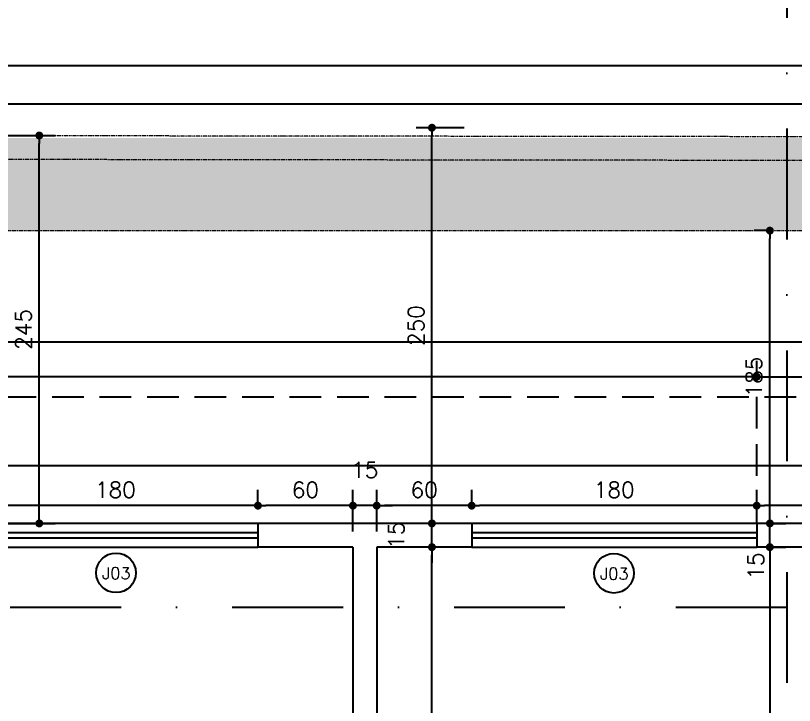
# Model space of a CAD drawing. Header units: inches. Extents: x 580771 to 672494, y 7715997 to 7829530.
# Drawn here: x 655114.1 to 655606, y 7728718.6 to 7729154.5 of the extents above; entities that cross this region are included whole.
import ezdxf

# ---------------------------------------------------------------- set-up
doc = ezdxf.new("R2010")
doc.units = ezdxf.units.IN
doc.header["$MEASUREMENT"] = 0
doc.header["$PDMODE"] = 2
doc.linetypes.add('DASHDOTX2', pattern=[2, 1, -0.5, 0, -0.5])
doc.linetypes.add('DASHED2', pattern=[0.375, 0.25, -0.125])
for name, color, linetype in [('04', 4, 'Continuous'), ('1-ARQ-2', 2, 'Continuous'), ('1-ARQ-A', 1, 'Continuous'), ('Layer1', 1, 'Continuous'), ('NIVEL', 2, 'Continuous'), ('parede', 6, 'Continuous'), ('SIMBOLOS', 2, 'Continuous'), ('VEGETAÇÃO1', 96, 'Continuous')]:
    doc.layers.add(name, color=color, linetype=linetype)
doc.layers.add('MURO', color=3, linetype='Continuous', lineweight=0)
doc.styles.add('R80E50', font='romans.shx', dxfattribs={"height": 10})
doc.styles.add('ROMANS', font='romans', dxfattribs={"height": 0.2})
doc.dimstyles.new('ARQ50', dxfattribs={"dimscale": 50, "dimtxt": 10, "dimasz": 0.1, "dimexe": 0.2, "dimexo": 0.2, "dimgap": 0.1, "dimtad": 1, "dimdec": 0, "dimzin": 12, "dimdsep": 46, "dimtxsty": 'R80E50', "dimblk1": 'DOT', "dimblk2": 'DOT', "dimsah": 1, "dimcen": 0.4, "dimclrd": 15, "dimclre": 15, "dimclrt": 3, "dimadec": 0, "dimazin": 0, "dimtfac": 1, "dimtdec": 0, "dimtmove": 2, "dimatfit": 3, "dimldrblk": 'DOT', "dimfxl": 0.2, "dimtolj": 1, "dimtzin": 12, "dimarcsym": 0})

# ---------------------------------------------------------------- blocks, each defined once
blk = doc.blocks.new('_DOT')
at = {"color": 0, "linetype": 'ByBlock'}
blk.add_line((-0.5, 0), (-1, 0), dxfattribs=at)
at = {"color": 0, "linetype": 'ByBlock', "const_width": 0.5}
blk.add_lwpolyline([(-0.25, 0, 1), (0.25, 0, 1)], format="xyb", close=True, dxfattribs=at)
blk = doc.blocks.new('*D182')
at = {"layer": 'Defpoints', "color": 0, "transparency": 16777216}
for p in [(656219.71, 7729098.73), (653247.19, 7729083.61), (656219.71, 7729077.19)]:
    blk.add_point(p, dxfattribs=at)
at = {"layer": 'NIVEL', "color": 15, "lineweight": -2, "transparency": 16777216}
for p, q in [((653247.19, 7729093.61), (653247.19, 7729108.73)), ((656219.71, 7729087.19), (656219.71, 7729108.73)), ((653252.19, 7729098.73), (656214.71, 7729098.73))]:
    blk.add_line(p, q, dxfattribs=at)
at = {"layer": 'NIVEL', "color": 15, "lineweight": -2, "transparency": 16777216, "xscale": 5, "yscale": 5, "zscale": 5, "rotation": 180}
blk.add_blockref('_DOT', (653247.19, 7729098.73), dxfattribs=at)
at = {"layer": 'NIVEL', "color": 15, "lineweight": -2, "transparency": 16777216, "xscale": 5, "yscale": 5, "zscale": 5}
blk.add_blockref('_DOT', (656219.71, 7729098.73), dxfattribs=at)
at = {"layer": 'NIVEL', "color": 3, "transparency": 16777216, "insert": (654733.45, 7729108.73), "char_height": 10, "attachment_point": 5, "style": 'R80E50'}
blk.add_mtext('\\A1;2973', dxfattribs=at)
blk = doc.blocks.new('*D183')
at = {"layer": 'Defpoints', "color": 0, "transparency": 16777216}
for p in [(656219.71, 7729122.97), (652146.03, 7729082.04), (656219.71, 7729077.19)]:
    blk.add_point(p, dxfattribs=at)
at = {"layer": 'NIVEL', "color": 15, "lineweight": -2, "transparency": 16777216}
for p, q in [((652146.03, 7729092.04), (652146.03, 7729132.97)), ((656219.71, 7729087.19), (656219.71, 7729132.97)), ((652151.03, 7729122.97), (656214.71, 7729122.97))]:
    blk.add_line(p, q, dxfattribs=at)
at = {"layer": 'NIVEL', "color": 15, "lineweight": -2, "transparency": 16777216, "xscale": 5, "yscale": 5, "zscale": 5, "rotation": 180}
blk.add_blockref('_DOT', (652146.03, 7729122.97), dxfattribs=at)
at = {"layer": 'NIVEL', "color": 15, "lineweight": -2, "transparency": 16777216, "xscale": 5, "yscale": 5, "zscale": 5}
blk.add_blockref('_DOT', (656219.71, 7729122.97), dxfattribs=at)
at = {"layer": 'NIVEL', "color": 3, "transparency": 16777216, "insert": (654182.87, 7729132.97), "char_height": 10, "attachment_point": 5, "style": 'R80E50'}
blk.add_mtext('\\A1;4074', dxfattribs=at)
blk = doc.blocks.new('*D203')
at = {"layer": 'Defpoints', "color": 0, "transparency": 16777216}
for p in [(654057.19, 7728948.16), (654057.19, 7728913.61), (655787.19, 7728913.61)]:
    blk.add_point(p, dxfattribs=at)
at = {"layer": 'NIVEL', "color": 15, "lineweight": -2, "transparency": 16777216}
for p, q in [((654057.19, 7728923.61), (654057.19, 7728958.16)), ((655787.19, 7728923.61), (655787.19, 7728958.16)), ((655782.19, 7728948.16), (654062.19, 7728948.16))]:
    blk.add_line(p, q, dxfattribs=at)
at = {"layer": 'NIVEL', "color": 15, "lineweight": -2, "transparency": 16777216, "xscale": 5, "yscale": 5, "zscale": 5, "rotation": 180}
blk.add_blockref('_DOT', (654057.19, 7728948.16), dxfattribs=at)
at = {"layer": 'NIVEL', "color": 15, "lineweight": -2, "transparency": 16777216, "xscale": 5, "yscale": 5, "zscale": 5}
blk.add_blockref('_DOT', (655787.19, 7728948.16), dxfattribs=at)
at = {"layer": 'NIVEL', "color": 3, "transparency": 16777216, "insert": (654922.19, 7728958.16), "char_height": 10, "attachment_point": 5, "style": 'R80E50'}
blk.add_mtext('\\A1;1730', dxfattribs=at)
blk = doc.blocks.new('*D208')
at = {"layer": 'Defpoints', "color": 0, "transparency": 16777216}
for p in [(655707.19, 7728926.26), (655582.19, 7728913.61), (655707.19, 7728913.61)]:
    blk.add_point(p, dxfattribs=at)
at = {"layer": 'NIVEL', "color": 15, "lineweight": -2, "transparency": 16777216}
for p, q in [((655582.19, 7728923.61), (655582.19, 7728936.26)), ((655707.19, 7728923.61), (655707.19, 7728936.26)), ((655587.19, 7728926.26), (655702.19, 7728926.26))]:
    blk.add_line(p, q, dxfattribs=at)
at = {"layer": 'NIVEL', "color": 15, "lineweight": -2, "transparency": 16777216, "xscale": 5, "yscale": 5, "zscale": 5, "rotation": 180}
blk.add_blockref('_DOT', (655582.19, 7728926.26), dxfattribs=at)
at = {"layer": 'NIVEL', "color": 15, "lineweight": -2, "transparency": 16777216, "xscale": 5, "yscale": 5, "zscale": 5}
blk.add_blockref('_DOT', (655707.19, 7728926.26), dxfattribs=at)
at = {"layer": 'NIVEL', "color": 3, "transparency": 16777216, "insert": (655644.69, 7728936.26), "char_height": 10, "attachment_point": 5, "style": 'R80E50'}
blk.add_mtext('\\A1;125', dxfattribs=at)
blk = doc.blocks.new('*D195')
at = {"layer": 'Defpoints', "color": 0, "transparency": 16777216}
for p in [(654392.19, 7728926.26), (654392.19, 7728913.61), (655582.19, 7728913.61)]:
    blk.add_point(p, dxfattribs=at)
at = {"layer": 'NIVEL', "color": 15, "lineweight": -2, "transparency": 16777216}
for p, q in [((654392.19, 7728923.61), (654392.19, 7728936.26)), ((655582.19, 7728923.61), (655582.19, 7728936.26)), ((655577.19, 7728926.26), (654397.19, 7728926.26))]:
    blk.add_line(p, q, dxfattribs=at)
at = {"layer": 'NIVEL', "color": 15, "lineweight": -2, "transparency": 16777216, "xscale": 5, "yscale": 5, "zscale": 5, "rotation": 180}
blk.add_blockref('_DOT', (654392.19, 7728926.26), dxfattribs=at)
at = {"layer": 'NIVEL', "color": 15, "lineweight": -2, "transparency": 16777216, "xscale": 5, "yscale": 5, "zscale": 5}
blk.add_blockref('_DOT', (655582.19, 7728926.26), dxfattribs=at)
at = {"layer": 'NIVEL', "color": 3, "transparency": 16777216, "insert": (654987.19, 7728936.26), "char_height": 10, "attachment_point": 5, "style": 'R80E50'}
blk.add_mtext('\\A1;1190', dxfattribs=at)
blk = doc.blocks.new('*D228')
at = {"layer": 'Defpoints', "color": 0, "transparency": 16777216}
for p in [(655402.19, 7728844.83), (655402.19, 7728833.61), (655582.19, 7728833.61)]:
    blk.add_point(p, dxfattribs=at)
at = {"layer": 'NIVEL', "color": 15, "lineweight": -2, "transparency": 16777216}
for p, q in [((655402.19, 7728843.61), (655402.19, 7728854.83)), ((655582.19, 7728843.61), (655582.19, 7728854.83)), ((655577.19, 7728844.83), (655407.19, 7728844.83))]:
    blk.add_line(p, q, dxfattribs=at)
at = {"layer": 'NIVEL', "color": 15, "lineweight": -2, "transparency": 16777216, "xscale": 5, "yscale": 5, "zscale": 5, "rotation": 180}
blk.add_blockref('_DOT', (655402.19, 7728844.83), dxfattribs=at)
at = {"layer": 'NIVEL', "color": 15, "lineweight": -2, "transparency": 16777216, "xscale": 5, "yscale": 5, "zscale": 5}
blk.add_blockref('_DOT', (655582.19, 7728844.83), dxfattribs=at)
at = {"layer": 'NIVEL', "color": 3, "transparency": 16777216, "insert": (655492.19, 7728854.83), "char_height": 10, "attachment_point": 5, "style": 'R80E50'}
blk.add_mtext('\\A1;180', dxfattribs=at)
blk = doc.blocks.new('*D166')
at = {"layer": 'Defpoints', "color": 0, "transparency": 16777216}
for p in [(655582.19, 7728844.83), (655582.19, 7728833.61), (655692.19, 7728818.61)]:
    blk.add_point(p, dxfattribs=at)
at = {"layer": 'NIVEL', "color": 15, "lineweight": -2, "transparency": 16777216}
for p, q in [((655582.19, 7728843.61), (655582.19, 7728854.83)), ((655692.19, 7728828.61), (655692.19, 7728854.83)), ((655687.19, 7728844.83), (655587.19, 7728844.83))]:
    blk.add_line(p, q, dxfattribs=at)
at = {"layer": 'NIVEL', "color": 15, "lineweight": -2, "transparency": 16777216, "xscale": 5, "yscale": 5, "zscale": 5, "rotation": 180}
blk.add_blockref('_DOT', (655582.19, 7728844.83), dxfattribs=at)
at = {"layer": 'NIVEL', "color": 15, "lineweight": -2, "transparency": 16777216, "xscale": 5, "yscale": 5, "zscale": 5}
blk.add_blockref('_DOT', (655692.19, 7728844.83), dxfattribs=at)
at = {"layer": 'NIVEL', "color": 3, "transparency": 16777216, "insert": (655637.19, 7728854.83), "char_height": 10, "attachment_point": 5, "style": 'R80E50'}
blk.add_mtext('\\A1;110', dxfattribs=at)
blk = doc.blocks.new('*D167')
at = {"layer": 'Defpoints', "color": 0, "transparency": 16777216}
for p in [(655342.19, 7728844.83), (655402.19, 7728833.61), (655342.19, 7728818.61)]:
    blk.add_point(p, dxfattribs=at)
at = {"layer": 'NIVEL', "color": 15, "lineweight": -2, "transparency": 16777216}
for p, q in [((655342.19, 7728828.61), (655342.19, 7728854.83)), ((655402.19, 7728843.61), (655402.19, 7728854.83)), ((655397.19, 7728844.83), (655347.19, 7728844.83))]:
    blk.add_line(p, q, dxfattribs=at)
at = {"layer": 'NIVEL', "color": 15, "lineweight": -2, "transparency": 16777216, "xscale": 5, "yscale": 5, "zscale": 5, "rotation": 180}
blk.add_blockref('_DOT', (655342.19, 7728844.83), dxfattribs=at)
at = {"layer": 'NIVEL', "color": 15, "lineweight": -2, "transparency": 16777216, "xscale": 5, "yscale": 5, "zscale": 5}
blk.add_blockref('_DOT', (655402.19, 7728844.83), dxfattribs=at)
at = {"layer": 'NIVEL', "color": 3, "transparency": 16777216, "insert": (655372.19, 7728854.83), "char_height": 10, "attachment_point": 5, "style": 'R80E50'}
blk.add_mtext('\\A1;60', dxfattribs=at)
blk = doc.blocks.new('*D168')
at = {"layer": 'Defpoints', "color": 0, "transparency": 16777216}
for p in [(655327.19, 7728844.83), (655327.19, 7728818.61), (655342.19, 7728818.61)]:
    blk.add_point(p, dxfattribs=at)
at = {"layer": 'NIVEL', "color": 15, "lineweight": -2, "transparency": 16777216}
for p, q in [((655327.19, 7728828.61), (655327.19, 7728854.83)), ((655342.19, 7728828.61), (655342.19, 7728854.83)), ((655322.19, 7728844.83), (655317.19, 7728844.83)), ((655342.19, 7728844.83), (655327.19, 7728844.83)), ((655347.19, 7728844.83), (655352.19, 7728844.83))]:
    blk.add_line(p, q, dxfattribs=at)
at = {"layer": 'NIVEL', "color": 15, "lineweight": -2, "transparency": 16777216, "xscale": 5, "yscale": 5, "zscale": 5}
blk.add_blockref('_DOT', (655327.19, 7728844.83), dxfattribs=at)
at = {"layer": 'NIVEL', "color": 15, "lineweight": -2, "transparency": 16777216, "xscale": 5, "yscale": 5, "zscale": 5, "rotation": 180}
blk.add_blockref('_DOT', (655342.19, 7728844.83), dxfattribs=at)
at = {"layer": 'NIVEL', "color": 3, "transparency": 16777216, "insert": (655334.69, 7728867.33), "char_height": 10, "attachment_point": 5, "style": 'R80E50'}
blk.add_mtext('\\A1;15', dxfattribs=at)
blk = doc.blocks.new('*D169')
at = {"layer": 'Defpoints', "color": 0, "transparency": 16777216}
for p in [(655267.19, 7728844.83), (655267.19, 7728833.61), (655327.19, 7728818.61)]:
    blk.add_point(p, dxfattribs=at)
at = {"layer": 'NIVEL', "color": 15, "lineweight": -2, "transparency": 16777216}
for p, q in [((655267.19, 7728843.61), (655267.19, 7728854.83)), ((655327.19, 7728828.61), (655327.19, 7728854.83)), ((655322.19, 7728844.83), (655272.19, 7728844.83))]:
    blk.add_line(p, q, dxfattribs=at)
at = {"layer": 'NIVEL', "color": 15, "lineweight": -2, "transparency": 16777216, "xscale": 5, "yscale": 5, "zscale": 5, "rotation": 180}
blk.add_blockref('_DOT', (655267.19, 7728844.83), dxfattribs=at)
at = {"layer": 'NIVEL', "color": 15, "lineweight": -2, "transparency": 16777216, "xscale": 5, "yscale": 5, "zscale": 5}
blk.add_blockref('_DOT', (655327.19, 7728844.83), dxfattribs=at)
at = {"layer": 'NIVEL', "color": 3, "transparency": 16777216, "insert": (655297.19, 7728854.83), "char_height": 10, "attachment_point": 5, "style": 'R80E50'}
blk.add_mtext('\\A1;60', dxfattribs=at)
blk = doc.blocks.new('*D170')
at = {"layer": 'Defpoints', "color": 0, "transparency": 16777216}
for p in [(655087.19, 7728844.83), (655087.19, 7728833.61), (655267.19, 7728833.61)]:
    blk.add_point(p, dxfattribs=at)
at = {"layer": 'NIVEL', "color": 15, "lineweight": -2, "transparency": 16777216}
for p, q in [((655087.19, 7728843.61), (655087.19, 7728854.83)), ((655267.19, 7728843.61), (655267.19, 7728854.83)), ((655262.19, 7728844.83), (655092.19, 7728844.83))]:
    blk.add_line(p, q, dxfattribs=at)
at = {"layer": 'NIVEL', "color": 15, "lineweight": -2, "transparency": 16777216, "xscale": 5, "yscale": 5, "zscale": 5, "rotation": 180}
blk.add_blockref('_DOT', (655087.19, 7728844.83), dxfattribs=at)
at = {"layer": 'NIVEL', "color": 15, "lineweight": -2, "transparency": 16777216, "xscale": 5, "yscale": 5, "zscale": 5}
blk.add_blockref('_DOT', (655267.19, 7728844.83), dxfattribs=at)
at = {"layer": 'NIVEL', "color": 3, "transparency": 16777216, "insert": (655177.19, 7728854.83), "char_height": 10, "attachment_point": 5, "style": 'R80E50'}
blk.add_mtext('\\A1;180', dxfattribs=at)
blk = doc.blocks.new('*D162')
at = {"layer": 'Defpoints', "color": 0, "transparency": 16777216}
for p in [(654042.19, 7728869.91), (654042.19, 7728833.61), (655707.19, 7728833.61)]:
    blk.add_point(p, dxfattribs=at)
at = {"layer": 'NIVEL', "color": 15, "lineweight": -2, "transparency": 16777216}
for p, q in [((654042.19, 7728843.61), (654042.19, 7728879.91)), ((655707.19, 7728843.61), (655707.19, 7728879.91)), ((655702.19, 7728869.91), (654047.19, 7728869.91))]:
    blk.add_line(p, q, dxfattribs=at)
at = {"layer": 'NIVEL', "color": 15, "lineweight": -2, "transparency": 16777216, "xscale": 5, "yscale": 5, "zscale": 5, "rotation": 180}
blk.add_blockref('_DOT', (654042.19, 7728869.91), dxfattribs=at)
at = {"layer": 'NIVEL', "color": 15, "lineweight": -2, "transparency": 16777216, "xscale": 5, "yscale": 5, "zscale": 5}
blk.add_blockref('_DOT', (655707.19, 7728869.91), dxfattribs=at)
at = {"layer": 'NIVEL', "color": 3, "transparency": 16777216, "insert": (654944.89, 7728879.91), "char_height": 10, "attachment_point": 5, "style": 'R80E50'}
blk.add_mtext('\\A1;1665', dxfattribs=at)
blk = doc.blocks.new('*D90')
at = {"layer": 'Defpoints', "color": 0, "transparency": 16777216}
for p in [(655582.19, 7728818.61), (655582.19, 7728383.61), (655590.51, 7728383.61)]:
    blk.add_point(p, dxfattribs=at)
at = {"layer": 'NIVEL', "color": 15, "lineweight": -2, "transparency": 16777216}
for p, q in [((655592.19, 7728818.61), (655600.51, 7728818.61)), ((655590.51, 7728813.61), (655590.51, 7728388.61)), ((655592.19, 7728383.61), (655600.51, 7728383.61))]:
    blk.add_line(p, q, dxfattribs=at)
at = {"layer": 'NIVEL', "color": 15, "lineweight": -2, "transparency": 16777216, "xscale": 5, "yscale": 5, "zscale": 5}
for p, rotation in [((655590.51, 7728818.61), 90), ((655590.51, 7728383.61), 270)]:
    blk.add_blockref('_DOT', p, dxfattribs=dict(at, rotation=rotation))
at = {"layer": 'NIVEL', "color": 3, "transparency": 16777216, "insert": (655580.51, 7728601.11), "char_height": 10, "attachment_point": 5, "rotation": 90, "style": 'R80E50'}
blk.add_mtext('\\A1;435', dxfattribs=at)
blk = doc.blocks.new('*D91')
at = {"layer": 'Defpoints', "color": 0, "transparency": 16777216}
for p in [(655582.19, 7728833.61), (655590.51, 7728833.61), (655582.19, 7728818.61)]:
    blk.add_point(p, dxfattribs=at)
at = {"layer": 'NIVEL', "color": 15, "lineweight": -2, "transparency": 16777216}
for p, q in [((655590.51, 7728838.61), (655590.51, 7728843.61)), ((655590.51, 7728818.61), (655590.51, 7728833.61)), ((655592.19, 7728833.61), (655600.51, 7728833.61)), ((655592.19, 7728818.61), (655600.51, 7728818.61)), ((655590.51, 7728813.61), (655590.51, 7728808.61))]:
    blk.add_line(p, q, dxfattribs=at)
at = {"layer": 'NIVEL', "color": 15, "lineweight": -2, "transparency": 16777216, "xscale": 5, "yscale": 5, "zscale": 5}
for p, rotation in [((655590.51, 7728833.61), 270), ((655590.51, 7728818.61), 90)]:
    blk.add_blockref('_DOT', p, dxfattribs=dict(at, rotation=rotation))
at = {"layer": 'NIVEL', "color": 3, "transparency": 16777216, "insert": (655581.65, 7728806.64), "char_height": 10, "attachment_point": 5, "rotation": 90, "style": 'R80E50'}
blk.add_mtext('\\A1;15', dxfattribs=at)
blk = doc.blocks.new('*D92')
at = {"layer": 'Defpoints', "color": 0, "transparency": 16777216}
for p in [(655590.51, 7729018.61), (655601.17, 7729018.61), (655582.19, 7728833.61)]:
    blk.add_point(p, dxfattribs=at)
at = {"layer": 'NIVEL', "color": 15, "lineweight": -2, "transparency": 16777216}
for p, q in [((655591.17, 7729018.61), (655580.51, 7729018.61)), ((655590.51, 7728838.61), (655590.51, 7729013.61)), ((655592.19, 7728833.61), (655600.51, 7728833.61))]:
    blk.add_line(p, q, dxfattribs=at)
at = {"layer": 'NIVEL', "color": 15, "lineweight": -2, "transparency": 16777216, "xscale": 5, "yscale": 5, "zscale": 5}
for p, rotation in [((655590.51, 7729018.61), 90), ((655590.51, 7728833.61), 270)]:
    blk.add_blockref('_DOT', p, dxfattribs=dict(at, rotation=rotation))
at = {"layer": 'NIVEL', "color": 3, "transparency": 16777216, "insert": (655580.51, 7728926.11), "char_height": 10, "attachment_point": 5, "rotation": 90, "style": 'R80E50'}
blk.add_mtext('\\A1;185', dxfattribs=at)
blk = doc.blocks.new('*D102')
at = {"layer": 'Defpoints', "color": 0, "transparency": 16777216}
for p in [(655377.08, 7728818.61), (655379.36, 7728818.61), (655327.19, 7728498.61)]:
    blk.add_point(p, dxfattribs=at)
at = {"layer": 'NIVEL', "color": 15, "lineweight": -2, "transparency": 16777216}
for p, q in [((655369.36, 7728818.61), (655367.08, 7728818.61)), ((655377.08, 7728503.61), (655377.08, 7728813.61)), ((655337.19, 7728498.61), (655387.08, 7728498.61))]:
    blk.add_line(p, q, dxfattribs=at)
at = {"layer": 'NIVEL', "color": 15, "lineweight": -2, "transparency": 16777216, "xscale": 5, "yscale": 5, "zscale": 5}
for p, rotation in [((655377.08, 7728818.61), 90), ((655377.08, 7728498.61), 270)]:
    blk.add_blockref('_DOT', p, dxfattribs=dict(at, rotation=rotation))
at = {"layer": 'NIVEL', "color": 3, "transparency": 16777216, "insert": (655367.08, 7728658.61), "char_height": 10, "attachment_point": 5, "rotation": 90, "style": 'R80E50'}
blk.add_mtext('\\A1;320', dxfattribs=at)
blk = doc.blocks.new('*D103')
at = {"layer": 'Defpoints', "color": 0, "transparency": 16777216}
for p in [(655377.08, 7728833.61), (655379.36, 7728833.61), (655379.36, 7728818.61)]:
    blk.add_point(p, dxfattribs=at)
at = {"layer": 'NIVEL', "color": 15, "lineweight": -2, "transparency": 16777216}
for p, q in [((655377.08, 7728838.61), (655377.08, 7728843.61)), ((655369.36, 7728833.61), (655367.08, 7728833.61)), ((655377.08, 7728818.61), (655377.08, 7728833.61)), ((655369.36, 7728818.61), (655367.08, 7728818.61)), ((655377.08, 7728813.61), (655377.08, 7728808.61))]:
    blk.add_line(p, q, dxfattribs=at)
at = {"layer": 'NIVEL', "color": 15, "lineweight": -2, "transparency": 16777216, "xscale": 5, "yscale": 5, "zscale": 5}
for p, rotation in [((655377.08, 7728833.61), 270), ((655377.08, 7728818.61), 90)]:
    blk.add_blockref('_DOT', p, dxfattribs=dict(at, rotation=rotation))
at = {"layer": 'NIVEL', "color": 3, "transparency": 16777216, "insert": (655354.58, 7728826.11), "char_height": 10, "attachment_point": 5, "rotation": 90, "style": 'R80E50'}
blk.add_mtext('\\A1;15', dxfattribs=at)
blk = doc.blocks.new('*D104')
at = {"layer": 'Defpoints', "color": 0, "transparency": 16777216}
for p in [(655377.08, 7729083.61), (655407.4, 7729083.61), (655379.36, 7728833.61)]:
    blk.add_point(p, dxfattribs=at)
at = {"layer": 'NIVEL', "color": 15, "lineweight": -2, "transparency": 16777216}
for p, q in [((655397.4, 7729083.61), (655367.08, 7729083.61)), ((655377.08, 7728838.61), (655377.08, 7729078.61)), ((655369.36, 7728833.61), (655367.08, 7728833.61))]:
    blk.add_line(p, q, dxfattribs=at)
at = {"layer": 'NIVEL', "color": 15, "lineweight": -2, "transparency": 16777216, "xscale": 5, "yscale": 5, "zscale": 5}
for p, rotation in [((655377.08, 7729083.61), 90), ((655377.08, 7728833.61), 270)]:
    blk.add_blockref('_DOT', p, dxfattribs=dict(at, rotation=rotation))
at = {"layer": 'NIVEL', "color": 3, "transparency": 16777216, "insert": (655367.08, 7728958.61), "char_height": 10, "attachment_point": 5, "rotation": 90, "style": 'R80E50'}
blk.add_mtext('\\A1;250', dxfattribs=at)
blk = doc.blocks.new('*D1404')
at = {"layer": 'Defpoints', "color": 0, "transparency": 16777216}
for p in [(654952.49, 7729078.7), (655129.1, 7729078.7), (654952.19, 7728833.61)]:
    blk.add_point(p, dxfattribs=at)
at = {"layer": 'NIVEL', "color": 15, "lineweight": -2, "transparency": 16777216}
for p, q in [((654962.49, 7729078.7), (655139.1, 7729078.7)), ((655129.1, 7728838.61), (655129.1, 7729073.7)), ((654962.19, 7728833.61), (655139.1, 7728833.61))]:
    blk.add_line(p, q, dxfattribs=at)
at = {"layer": 'NIVEL', "color": 15, "lineweight": -2, "transparency": 16777216, "xscale": 5, "yscale": 5, "zscale": 5}
for p, rotation in [((655129.1, 7729078.7), 90), ((655129.1, 7728833.61), 270)]:
    blk.add_blockref('_DOT', p, dxfattribs=dict(at, rotation=rotation))
at = {"layer": 'NIVEL', "color": 3, "transparency": 16777216, "insert": (655119.1, 7728956.15), "char_height": 10, "attachment_point": 5, "rotation": 90, "style": 'R80E50'}
blk.add_mtext('\\A1;245', dxfattribs=at)

msp = doc.modelspace()

# ---------------------------------------------------------------- hatches: boundary and pattern name
at = {"layer": 'VEGETAÇÃO1'}
h = msp.add_hatch(dxfattribs=at)
h.set_pattern_fill('AR-SAND', color=256, scale=5, style=0)
h.set_pattern_definition([(37.5, (-15995.2145, 6522.265), (-0.3149667905, 9.634118845), [0, -7.6, 0, -8.5, 0, -8.125]), (7.5, (-15995.215, 6522.265), (8.848883526, 14.110730326), [0, -4.1, 0, -6.85, 0, -2.625]), (327.5, (-16001.3645, 6522.265), (15.570709309, 0.028295268), [0, -2.5, 0, -9, 0, -11.75]), (317.5, (-16001.365, 6522.265), (15.030633023, 4.388377825), [0, -1.25, 0, -5.9, 0, -6.75])])
h.paths.add_polyline_path([(656219.712, 7729077.188), (653247.193, 7729077.188), (653247.193, 7729018.11), (656219.712, 7729018.11)])
h.paths.add_polyline_path([(653172.092, 7727708.921), (653620.827, 7727708.921), (653620.827, 7727781.714), (653172.092, 7727781.714)], flags=9)
h.paths.add_polyline_path([(654089.672, 7727765.482), (654575.264, 7727765.482), (654575.264, 7727838.274), (654089.672, 7727838.274)], flags=9)
h.paths.add_polyline_path([(654168.845, 7728479.622), (654654.438, 7728479.622), (654654.438, 7728552.415), (654168.845, 7728552.415)], flags=9)
h.paths.add_polyline_path([(652953.962, 7728488.927), (653402.697, 7728488.927), (653402.697, 7728561.72), (652953.962, 7728561.72)], flags=9)
h.paths.add_polyline_path([(654111.314, 7727852.972), (654558.576, 7727852.972), (654558.576, 7727950.472), (654111.314, 7727950.472)], flags=9)
h.paths.add_polyline_path([(653196.039, 7727793.669), (653646.396, 7727793.669), (653646.396, 7727891.169), (653196.039, 7727891.169)], flags=9)
h.paths.add_polyline_path([(652982.593, 7728563.801), (653429.855, 7728563.801), (653429.855, 7728661.301), (652982.593, 7728661.301)], flags=9)
h.paths.add_polyline_path([(654217.81, 7728559.254), (654646.5, 7728559.254), (654646.5, 7728656.754), (654217.81, 7728656.754)], flags=9)

# ---------------------------------------------------------------- linework, layer by layer
at = {"layer": '04', "linetype": 'DASHDOTX2', "ltscale": 70}
for p, q in [((655601.168, 7729223.148), (655601.168, 7727487.801)), ((651188.025, 7728780.69), (656411.669, 7728780.69))]:
    msp.add_line(p, q, dxfattribs=at)
at = {"layer": '1-ARQ-2'}
for p, q in [((655267.193, 7728827.605), (655087.193, 7728827.605)), ((655582.193, 7728827.605), (655402.193, 7728827.605)), ((655087.193, 7728824.605), (655267.193, 7728824.605)), ((655402.193, 7728824.605), (655582.193, 7728824.605))]:
    msp.add_line(p, q, dxfattribs=at)
at = {"layer": '1-ARQ-A'}
for p, q in [((655267.193, 7728833.605), (655087.193, 7728833.605)), ((655582.193, 7728833.605), (655402.193, 7728833.605)), ((655087.193, 7728818.605), (655267.193, 7728818.605)), ((655402.193, 7728818.605), (655582.193, 7728818.605))]:
    msp.add_line(p, q, dxfattribs=at)
at = {"layer": 'Layer1', "linetype": 'DASHED2', "ltscale": 80}
for p, q in [((654057.193, 7728913.605), (655787.193, 7728913.605)), ((655582.193, 7728833.605), (655582.193, 7728913.605))]:
    msp.add_line(p, q, dxfattribs=at)
at = {"layer": 'MURO', "color": 3, "linetype": 'DASHDOTX2', "ltscale": 0.5}
for p, q in [((656219.712, 7729077.188), (651250.245, 7729083.11)), ((656207.392, 7729062.203), (653247.193, 7729065.73)), ((653247.193, 7729018.605), (656216.039, 7729018.605))]:
    msp.add_line(p, q, dxfattribs=at)
at = {"layer": 'parede'}
for p, q in [((655402.193, 7728833.605), (655267.193, 7728833.605)), ((655267.193, 7728833.605), (655267.193, 7728818.605)), ((655402.193, 7728833.605), (655402.193, 7728818.605)), ((655707.193, 7728833.605), (655582.193, 7728833.605)), ((655582.193, 7728833.605), (655582.193, 7728818.605)), ((655327.193, 7728818.605), (655267.193, 7728818.605)), ((655327.193, 7728818.605), (655327.193, 7728498.605)), ((655402.193, 7728818.605), (655342.193, 7728818.605)), ((655342.193, 7728818.605), (655342.193, 7728483.605)), ((655692.193, 7728818.605), (655582.193, 7728818.605))]:
    msp.add_line(p, q, dxfattribs=at)
at = {"layer": 'SIMBOLOS', "color": 2}
for centre in [(655177.566, 7728802.362), (655492.057, 7728802.121)]:
    msp.add_circle(centre, 12.5, dxfattribs=at)

# ---------------------------------------------------------------- texts
at = {"layer": 'SIMBOLOS', "color": 2, "style": 'ROMANS'}
for p in [(655168.782, 7728798.359), (655483.273, 7728798.117)]:
    msp.add_text('J03', height=7.5, dxfattribs=at).set_placement(p)

# ---------------------------------------------------------------- dimensions: what is measured, and where the dimension line sits
at = {"layer": 'NIVEL', "color": 4}
for base, p1, p2, picture, middle in [((656219.712, 7729122.965), (652146.029, 7729082.042), (656219.712, 7729077.188), '*D183', (654182.87, 7729132.965)), ((656219.712, 7729098.733), (653247.193, 7729083.605), (656219.712, 7729077.188), '*D182', (654733.453, 7729108.733)), ((654057.193, 7728948.164), (655787.193, 7728913.605), (654057.193, 7728913.605), '*D203', (654922.193, 7728958.164)), ((654392.193, 7728926.261), (655582.193, 7728913.605), (654392.193, 7728913.605), '*D195', (654987.193, 7728936.261)), ((655707.193, 7728926.261), (655582.193, 7728913.605), (655707.193, 7728913.605), '*D208', (655644.693, 7728936.261)), ((655327.193, 7728844.834), (655342.193, 7728818.605), (655327.193, 7728818.605), '*D168', (655334.693, 7728867.334)), ((655087.193, 7728844.834), (655267.193, 7728833.605), (655087.193, 7728833.605), '*D170', (655177.193, 7728854.834)), ((655267.193, 7728844.834), (655327.193, 7728818.605), (655267.193, 7728833.605), '*D169', (655297.193, 7728854.834)), ((655342.193, 7728844.834), (655402.193, 7728833.605), (655342.193, 7728818.605), '*D167', (655372.193, 7728854.834)), ((655402.193, 7728844.834), (655582.193, 7728833.605), (655402.193, 7728833.605), '*D228', (655492.193, 7728854.834)), ((655582.193, 7728844.834), (655692.193, 7728818.605), (655582.193, 7728833.605), '*D166', (655637.193, 7728854.834))]:
    dim = msp.add_linear_dim(base=base, p1=p1, p2=p2, dimstyle='ARQ50', dxfattribs=at)
    dim.commit()
    dim.dimension.update_dxf_attribs({"geometry": picture, "text_midpoint": middle})
for base, p1, p2, picture, middle in [((655377.08, 7729083.605), (655379.357, 7728833.605), (655407.4, 7729083.605), '*D104', (655367.08, 7728958.605)), ((655590.514, 7729018.605), (655582.193, 7728833.605), (655601.168, 7729018.605), '*D92', (655580.514, 7728926.105)), ((655377.08, 7728833.605), (655379.357, 7728818.605), (655379.357, 7728833.605), '*D103', (655354.58, 7728826.105)), ((655377.08, 7728818.605), (655327.193, 7728498.605), (655379.357, 7728818.605), '*D102', (655367.08, 7728658.605)), ((655590.514, 7728383.605), (655582.193, 7728818.605), (655582.193, 7728383.605), '*D90', (655580.514, 7728601.105))]:
    dim = msp.add_linear_dim(base=base, p1=p1, p2=p2, angle=90, dimstyle='ARQ50', dxfattribs=at)
    dim.commit()
    dim.dimension.update_dxf_attribs({"geometry": picture, "text_midpoint": middle})
at = {"layer": 'NIVEL'}
dim = msp.add_linear_dim(base=(655129.103, 7729078.698), p1=(654952.193, 7728833.605), p2=(654952.485, 7729078.698), angle=90, dimstyle='ARQ50', dxfattribs=at)
dim.commit()
dim.dimension.update_dxf_attribs({"geometry": '*D1404', "text_midpoint": (655119.103, 7728956.152)})
at = {"layer": 'NIVEL', "color": 4}
dim = msp.add_linear_dim(base=(654042.193, 7728869.907), p1=(655707.193, 7728833.605), p2=(654042.193, 7728833.605), dimstyle='ARQ50', dxfattribs=at)
dim.commit()
dim.dimension.update_dxf_attribs({"geometry": '*D162', "text_midpoint": (654944.894, 7728879.907), "dimtype": 160})
dim = msp.add_linear_dim(base=(655590.514, 7728833.605), p1=(655582.193, 7728818.605), p2=(655582.193, 7728833.605), angle=90, dimstyle='ARQ50', dxfattribs=at)
dim.commit()
dim.dimension.update_dxf_attribs({"geometry": '*D91', "text_midpoint": (655581.65, 7728806.636), "dimtype": 160})

doc.saveas('drawing.dxf')
